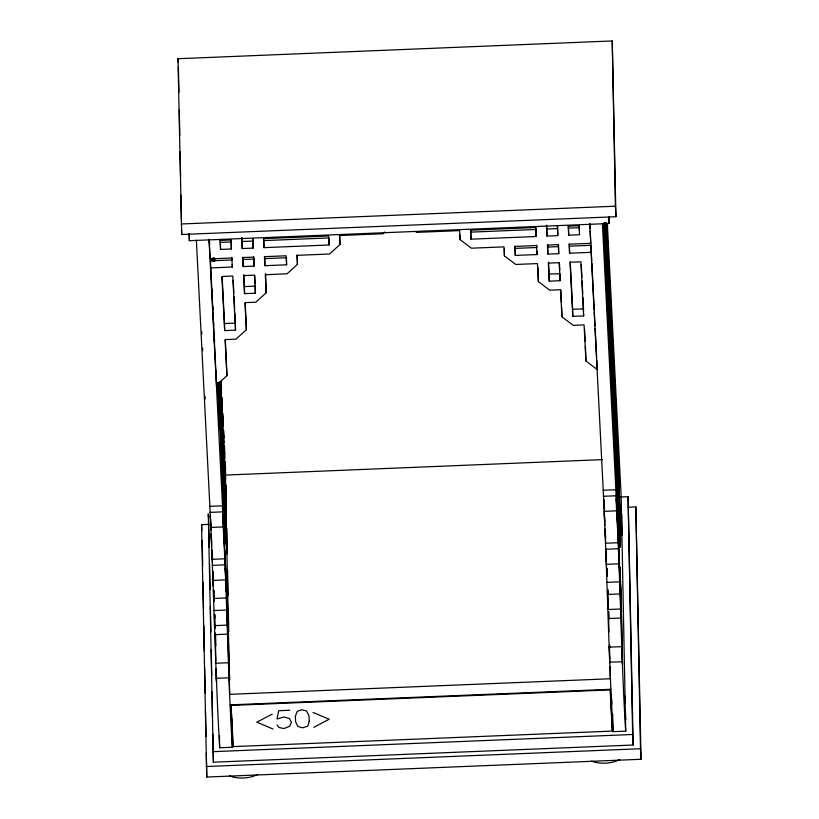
<?xml version="1.0" encoding="UTF-8"?>
<svg xmlns="http://www.w3.org/2000/svg" width="819" height="819" viewBox="0 0 819 819"><rect width="100%" height="100%" fill="white"/><g stroke="black" fill="none" stroke-linecap="round" stroke-linejoin="round"><path stroke-width="1.23" d="M265.499 273.669L266.247 292.741L255.845 302.211L244.994 302.651L246.365 329.709L235.964 339.168L225.102 339.619L226.935 375.686L216.533 385.155L210.463 260.862L232.176 259.971L232.053 257.719M297.195 255.047L297.451 264.353L287.049 273.822L265.336 274.713L266.247 292.741M339.711 235.237L339.957 244.543L329.555 254.003L296.99 255.333L297.451 264.353M384.817 232.023L382.923 233.743L339.506 235.524L339.957 244.543M313.79 727.344L329.187 719.205L313.032 712.479M272.215 714.148L256.808 722.163L272.962 729.012M177.969 58.722L612.233 40.95L615.949 216.728L181.685 234.5L177.969 58.722L178.153 62.234M181.153 223.986L615.417 206.204L612.233 40.95M189.025 233.681L189.384 240.694L609.162 223.515L609.039 217.168M416.226 232.381L459.643 230.61L460.104 239.629L471.416 248.198L503.992 246.867L504.443 255.886L515.755 264.455L537.469 263.575L538.38 281.603L549.703 290.182L560.554 289.742L561.926 316.789L573.239 325.368L584.09 324.918L585.923 360.995L597.235 369.574L596.744 359.95M231.255 241.933L231.398 248.986L220.536 249.426L220.403 242.373L231.255 241.933L231.142 239.68M252.969 241.042L253.112 248.096L242.25 248.546L242.117 241.492L252.969 241.042L252.846 238.636M328.992 239.107L329.105 244.983L263.964 247.655L263.831 240.602L328.972 237.93M535.964 229.463L536.097 236.517L470.966 239.179L470.823 232.125L535.964 229.463L535.851 227.211M557.678 228.573L557.811 235.626L546.959 236.067L546.826 229.013L557.678 228.573L557.555 226.167M568.673 235.186L568.212 226.167L579.074 225.716L579.524 234.736L568.673 235.186L568.529 228.132L579.391 227.682L579.279 225.43M253.89 259.08L254.023 266.134L243.161 266.574L243.028 259.521L253.89 259.08L253.767 256.828M264.875 265.694L264.742 258.64L286.455 257.75L286.589 264.803L264.875 265.694L264.424 256.675L286.138 255.784L286.589 264.803M536.947 251.023L537.018 254.555L515.305 255.436L515.161 248.382L536.875 247.502L536.762 245.239M558.589 246.611L558.722 253.665L547.87 254.105L547.737 247.051L558.589 246.611L558.476 244.359M591.185 246.447L591.298 252.334L569.584 253.214L569.451 246.161L591.164 245.28M210.596 267.915L232.309 267.025L232.258 264.67M255.282 287.315L255.395 293.192L244.533 293.632L244.4 286.578L255.252 286.138M549.242 281.163L549.109 274.109L559.961 273.669L560.094 280.722L549.242 281.163L548.331 263.124L559.182 262.684L560.094 280.722M235.37 323.096L235.503 330.149L224.652 330.6L224.508 323.546L235.37 323.096L234.858 313.032M583.589 313.554L583.64 315.909L572.778 316.349L572.645 309.295L583.507 308.855L582.923 297.522M225.43 475.071L602.436 459.633M231.951 719.563L232.33 747.245L219.666 747.767C215.069 667.342 213.82 586.793 209.859 506.337L222.522 505.825L209.04 239.691M607.34 223.556L621.191 496.959L625.696 731.152L613.032 731.664C608.435 651.238 607.186 570.689 603.224 490.243L615.888 489.721L602.405 223.587M209.971 512.387L222.635 511.865L222.522 505.825M603.337 496.283L616.001 495.771L615.888 489.721M620.413 497L628.071 496.683L633.179 745.014L213.39 762.192L208.282 513.861L208.456 517.373M628.173 507.217L635.841 506.91L641.031 759.274L206.767 777.047L201.576 524.682L209.244 524.365M210.544 527.456L223.208 526.934C227.334 600.327 227.672 673.873 232.33 747.245M603.91 511.353L616.574 510.831C620.7 584.234 621.037 657.77 625.696 731.152M212.162 559.316L224.826 558.793M605.528 543.222L618.191 542.7M212.275 565.366L224.938 564.844M605.64 549.262L618.304 548.74M212.848 580.425L225.512 579.913M606.214 564.332L618.877 563.81M213.759 598.464L226.423 597.942M607.125 582.36L619.799 581.848M213.994 610.554L226.658 610.042M607.36 594.461L620.024 593.939M214.568 625.624L227.232 625.102M607.933 609.52L620.597 609.008M215.028 634.643L227.692 634.121M608.394 618.54L621.058 618.017M215.571 663.257L228.245 662.735M608.947 647.153L621.611 646.641M216.144 678.327L228.818 677.804M609.52 662.223L622.184 661.701M230.18 704.862L610.882 689.281M289.803 710.257L278.706 710.708L277.027 719.01L283.681 716.994L289.394 718.498L291.39 722.215L289.783 726.228L283.937 728.562L279.023 727.507L276.996 724.958M233.026 746.621L612.284 731.091L610.196 689.905L230.938 705.435L233.026 746.621L232.381 729.575M212.858 751.678L632.647 734.489L628.071 496.683M206.234 766.523L640.489 748.75L635.841 506.91M615.417 206.204L615.949 216.728M640.489 748.75L641.031 759.274M608.814 216.503L609.162 223.515M621.519 514.117L622.041 533.015M632.647 734.489L633.179 745.014M606.541 222.645L615.519 399.989A97.881 1.423 87.7 0 1 620.413 530.251A97.881 1.423 87.7 0 1 617.608 508.671L617.352 503.716M606.51 223.413L615.55 401.842A94.185 1.362 87.7 0 1 620.249 527.18A94.185 1.362 87.7 0 1 617.557 506.418L607.565 309.091A94.175 1.362 87.7 0 1 603.9 223.106A97.87 1.423 87.7 0 0 607.596 311.148M606.265 223.597L606.684 238.943A61.579 0.891 87.7 0 0 605.978 224.109M621.867 532.207L622.03 535.278M604.32 222.604L604.576 227.692A61.579 0.891 87.7 0 0 605.917 262.838L606.121 273.915A79.689 1.157 87.7 0 1 604.125 223.044M625.02 695.894L625.317 703.46M625.368 713.994L625.521 717.065M625.542 718.089L625.634 719.829L625.46 711.015M589.844 223.638L590.089 228.552M590.212 231.009L590.837 243.315L569.123 244.195L569.584 253.214M591.298 252.334L591.727 260.749M591.84 263.155L594.205 309.695M594.328 312.203L595.024 325.982M595.157 328.491L596.631 357.545M589.741 224.109L603.224 490.243M603.992 505.528L603.675 499.262L603.982 509.07M604.381 513.052L604.821 521.826M605.2 529.35L605.65 538.124M606.224 549.406L606.469 554.422M607.186 568.427L607.309 570.884M604.176 512.827L604.811 525.368M605.006 529.125L605.64 541.666M606.019 549.18L606.459 557.954M606.469 561.854L605.978 552.231L606.459 565.499M606.644 569.103L607.012 576.32L606.899 570.27M607.698 589.844L607.923 594.359L607.831 589.516M608.609 611.67L608.896 617.311M608.107 609.111L607.585 591.379L608.107 604.033M609.745 662.94L609.203 646.068M611.875 704.32L611.701 698.689M610.37 689.096L612.254 729.913M581.275 264.803L581.91 277.395M582.104 281.163L582.739 293.745M584.531 329.064L585.155 341.503M585.411 346.478L585.923 360.995M583.64 315.909L580.896 261.793L570.044 262.234L572.778 316.349M568.417 225.87L568.529 228.132M569.338 243.908L569.451 246.161M570.219 261.476L572.645 309.295M559.418 262.838L559.776 270.055M560.79 290.059L561.414 302.365M561.66 307.279L561.926 316.789M557.329 226.003L557.811 235.626M558.722 253.665L558.271 244.646L547.409 245.086L547.87 254.105M546.642 225.409L546.826 229.013M547.624 244.799L547.737 247.051M548.495 262.08L549.109 274.109M546.406 225.245L546.959 236.067M537.878 267.342L538.38 281.603M536.097 236.517L535.646 227.498L470.505 230.159L470.966 239.179M537.018 254.555L536.558 245.536L514.844 246.427L515.305 255.436M515.049 246.13L515.161 248.382M470.71 229.873L470.823 232.125M329.105 244.983L328.644 235.964L263.503 238.636L263.964 247.655M263.718 238.339L263.831 240.602M264.629 256.378L264.742 258.64M254.709 275.317L255.129 283.732M252.621 238.472L253.112 248.096M254.023 266.134L253.562 257.115L242.711 257.555L243.161 266.574M255.395 293.192L254.474 275.153L243.622 275.593L244.533 293.632M241.933 237.879L242.117 241.492M242.915 257.268L243.028 259.521M243.786 274.56L244.4 286.578M245.229 302.979L246.365 329.709M241.707 237.715L242.25 248.546M233.2 280.313L233.845 292.895M234.029 296.673L234.664 309.254M231.398 248.986L230.938 239.967L220.076 240.407L220.536 249.426M232.309 267.025L231.849 258.005L210.135 258.896L209.142 239.22M235.503 330.149L232.76 276.044L221.908 276.484L224.652 330.6M220.291 240.121L220.403 242.373M222.154 276.986L224.508 323.546M225.348 340.028L226.935 375.686M221.161 381.47L221.55 389.138M222 398.075L222.389 405.743M222.778 413.411L223.167 421.079M223.618 430.016L224.007 437.684M224.396 445.352L224.846 454.289M225.235 461.957L225.624 469.625M214.68 258.476L214.813 261.026M220.935 381.992L221.519 393.417M221.714 397.225L222.348 409.93M222.543 413.738L223.188 426.433M223.382 430.251L224.027 442.946M224.15 445.485L224.795 458.19M224.99 461.998L225.614 474.221M226.187 485.647L226.443 490.724M214.435 257.913L214.558 260.452M220.69 381.429L225.614 478.736M225.942 485.083L226.453 495.239M225.727 490.202L226.29 502.743M213.872 258.794L213.994 261.333M220.086 381.572L221.13 410.872A61.579 0.891 87.7 0 0 220.27 405.477A61.579 0.891 87.7 0 0 219.512 383.22M226.105 510.319L226.228 512.653M217.434 384.183L217.69 389.24L217.578 383.364M209.439 240.776L209.633 244.461M211.067 272.881L211.251 276.494M211.926 289.813L212.049 292.342M212.735 305.702L212.92 309.459M213.554 321.98L213.749 325.737M214.383 338.267L214.547 341.554M215.192 354.207L215.377 358.005M216.032 370.884L216.155 373.29M228.931 657.073L229.463 667.598M228.972 659.09L229.443 668.437L229.238 655.62M231.122 704.616L231.367 709.612M231.562 713.349L232.197 725.839M229.32 677.19L229.504 680.691M231.173 719.901L230.999 714.27M201.761 331.582L201.883 334.121M202.6 348.116L202.723 350.655M205.047 396.457L205.18 399.007M196.376 240.202L209.859 506.337M210.882 526.637L210.309 515.356L210.872 530.18M211.261 534.162L211.712 542.936M212.09 550.46L212.53 559.234M213.165 571.775L213.339 576.699M211.067 533.937L211.701 546.478M211.886 550.235L212.52 562.776M212.971 571.549L213.35 579.074M213.923 590.468L214.158 594.983M212.797 571.938L213.35 582.77M214.158 598.771L213.984 595.393L214.097 601.433M213.339 586.404L212.684 571.959M214.558 614.25L214.906 628.593L214.363 614.741M208.64 520.874L209.255 547.399M178.388 66.902L178.952 92.127M201.576 524.682L201.873 530.528M616.001 495.771L616.574 510.831M222.635 511.865L223.208 526.934M621.662 516.154L621.672 517.178M612.694 714.076L613.032 731.664M609.705 645.177L609.756 647.645M610.114 666.502L610.35 678.756L229.648 694.338L225.307 468.345M609.49 646.242L609.735 658.875M608.548 611.947L608.937 632.166M607.145 568.406L607.237 573.249M583.507 308.855L583.548 311.2M579.391 227.682L579.432 230.037M504.309 248.833L504.443 255.886M460.012 234.92L460.104 239.629M230.876 704.596L231.019 712.243M225.962 485.585L226.443 510.565M226.791 528.47L227.283 553.9M227.6 570.433L228.091 595.863M228.409 612.387L228.767 631.459M229.607 674.969L229.709 679.893M225.164 465.335L225.297 472.389M213.657 258.343L213.708 260.698M214.414 339.015L214.465 341.369M219.431 735.513L219.666 747.767M215.592 634.541L215.806 645.915M216.247 668.662L216.492 681.295L215.96 668.488M214.926 614.639L214.987 618.263M215.274 633.097L215.817 660.902M209.582 564.015L210.073 589.588M210.391 606.214L210.882 631.787M211.23 649.682L211.722 675.255M212.039 691.871L212.53 717.444M212.848 734.07L213.39 762.192M202.211 540.294L202.702 565.755M203.02 582.299L203.532 609.029M203.849 625.573L204.34 651.033M204.658 667.577L205.149 693.038M205.487 710.851L205.978 736.312M206.296 752.856L206.767 777.047M189.261 234.347L189.384 240.694M179.289 109.92L179.781 135.35M180.098 151.873L180.589 177.303M180.927 195.096L181.419 220.516M181.593 229.422L181.685 234.5M619.686 759.51A21.734 12.09 -2.9 0 1 591.502 761.076M257.801 774.324A21.734 12.09 -2.9 0 1 229.617 775.89M604.637 223.607A50.706 0.737 87.7 0 0 605.108 238.175A50.706 0.737 87.7 0 0 605.026 223.075M605.722 223.044A50.706 0.737 87.7 0 1 607.319 257.483A50.706 0.737 87.7 0 1 605.466 223.003M605.292 222.87A61.579 0.891 87.7 0 0 607.463 264.588A61.579 0.891 87.7 0 0 608.077 296.826A61.579 0.891 87.7 0 0 605.64 248.73A61.579 0.891 87.7 0 0 605.251 223.771M213.278 257.862A50.706 0.737 87.7 0 1 213.37 260.053M213.114 260.022A50.706 0.737 87.7 0 1 213.022 258.282M218.171 382.555A50.706 0.737 87.7 0 1 219.717 416.134A50.706 0.737 87.7 0 1 217.915 382.76M218.898 382.708A61.579 0.891 87.7 0 0 219.584 409.131A61.579 0.891 87.7 0 0 218.345 382.248M212.336 258.999A61.579 0.891 87.7 0 1 212.346 260.739M212.95 260.667A61.579 0.891 87.7 0 1 212.827 258.241M211.814 260.841A61.579 0.891 87.7 0 1 211.742 258.876M211.537 260.585A79.689 1.157 87.7 0 1 211.456 258.415M309.244 721.293L307.79 726.105L302.805 727.794L297.932 726.514L295.618 721.846L295.331 716.226L297.348 711.301L301.842 709.756L306.449 710.923L308.958 715.673L309.244 721.293M609.346 284.469L606.91 236.374L607.186 250.481A61.579 0.891 87.7 0 1 608.763 293.182A61.579 0.891 87.7 0 1 609.623 298.577L609.346 284.469M611.332 323.546L609.807 293.489L610.032 305.077A61.579 0.891 87.7 0 1 611.558 335.145L611.332 323.546M614.219 380.661L611.783 332.565L612.059 346.672A61.579 0.891 87.7 0 1 613.636 389.373A61.579 0.891 87.7 0 1 614.496 394.768L614.219 380.661M615.438 404.719L614.68 389.68L614.905 401.279A61.579 0.891 87.7 0 1 616.431 431.337L616.226 420.905A79.689 1.157 87.7 0 0 615.438 404.719M619.103 494.543L618.273 478.02A61.579 0.891 87.7 0 0 616.932 442.874L616.717 431.797A79.689 1.157 87.7 0 1 619.103 494.543M619.369 503.378L618.58 487.817A61.579 0.891 87.7 0 1 618.959 507.975L619.748 523.536A79.689 1.157 87.7 0 0 619.369 503.378M619.727 526.781L618.888 510.268A61.579 0.891 87.7 0 1 618.099 503.337L618.314 514.404A79.689 1.157 87.7 0 0 619.727 526.781M608.169 316.021L607.401 300.993A79.689 1.157 87.7 0 1 606.623 284.807L606.418 274.375A61.579 0.891 87.7 0 0 607.944 304.433L608.169 316.021M611.056 373.147L608.353 310.933A61.579 0.891 87.7 0 0 609.213 316.329A61.579 0.891 87.7 0 0 610.79 359.039L611.056 373.147M613.042 412.223L611.291 370.567A61.579 0.891 87.7 0 0 612.817 400.634L613.042 412.223M615.929 469.338L613.226 407.135A61.579 0.891 87.7 0 0 614.086 412.53A61.579 0.891 87.7 0 0 615.663 455.231L615.929 469.338M617.147 493.386L616.164 466.769A61.579 0.891 87.7 0 0 617.69 496.826L617.884 507.258A79.689 1.157 87.7 0 1 617.147 493.386M619.328 557.667L616.349 498.74L619.451 563.707L619.328 557.667M621.16 593.734L619.788 566.676L621.508 611.875L621.16 593.734M619.563 569.758L618.652 551.719L619.676 575.798L619.563 569.758M620.474 587.796L620.024 578.777L620.597 593.836L620.474 587.796M620.71 599.887L620.249 590.868L620.945 611.977L620.71 599.887M621.621 617.925L621.171 608.906L622.522 664.68L621.621 617.925M222.072 420.812L221.314 405.784L221.54 417.373A61.579 0.891 87.7 0 1 223.055 447.44L222.86 437.008A79.689 1.157 87.7 0 0 222.072 420.812M225.737 510.636L224.897 494.123A61.579 0.891 87.7 0 0 223.567 458.968L223.352 447.901A79.689 1.157 87.7 0 1 225.737 510.636M225.993 519.481L225.205 503.92A61.579 0.891 87.7 0 1 225.594 524.078L226.382 539.629A79.689 1.157 87.7 0 0 225.993 519.481M226.361 542.884L225.522 526.371A61.579 0.891 87.7 0 1 224.734 519.43L224.938 530.507A79.689 1.157 87.7 0 0 226.361 542.884M219.666 428.327L217.926 386.67A61.579 0.891 87.7 0 0 219.451 416.728L219.666 428.327M222.563 485.442L219.861 423.239A61.579 0.891 87.7 0 0 220.71 428.634A61.579 0.891 87.7 0 0 222.297 471.334L222.563 485.442M223.782 509.49L222.799 482.862A61.579 0.891 87.7 0 0 224.324 512.929L224.519 523.361A79.689 1.157 87.7 0 1 223.782 509.49M225.962 573.761L222.973 514.844L226.075 579.811L225.962 573.761M227.784 609.838L226.423 582.78L228.143 627.978L227.784 609.838M226.198 585.851L225.276 567.813L226.31 591.902L226.198 585.851M227.109 603.89L226.648 594.87L227.221 609.94L227.109 603.89M227.344 615.98L226.883 606.961L227.569 628.071L227.344 615.98M228.255 634.019L227.795 624.999L229.156 680.773L228.255 634.019M213.646 592.424L213.524 590.018L213.646 592.424M613.083 400.03A50.706 0.737 87.7 0 0 610.657 352.027A50.706 0.737 87.7 0 0 613.083 400.03M609.367 302.191A50.706 0.737 87.7 0 0 609.981 334.377A50.706 0.737 87.7 0 0 609.367 302.191M612.192 353.685A50.706 0.737 87.7 0 0 609.756 305.671A50.706 0.737 87.7 0 0 612.192 353.685M613.482 403.521A50.706 0.737 87.7 0 0 612.868 371.335A50.706 0.737 87.7 0 0 613.482 403.521M617.741 467.536A50.706 0.737 87.7 0 0 618.355 499.713A50.706 0.737 87.7 0 0 617.741 467.536M615.53 448.228A50.706 0.737 87.7 0 0 617.956 496.232A50.706 0.737 87.7 0 0 615.53 448.228M614.24 398.392A50.706 0.737 87.7 0 0 614.854 430.569A50.706 0.737 87.7 0 0 614.24 398.392M617.065 449.877A50.706 0.737 87.7 0 0 614.639 401.873A50.706 0.737 87.7 0 0 617.065 449.877M617.823 489.23A61.579 0.891 87.7 0 0 615.386 441.124A61.579 0.891 87.7 0 0 614.772 408.876A61.579 0.891 87.7 0 0 617.209 456.982A61.579 0.891 87.7 0 0 617.823 489.23M609.899 312.684A61.579 0.891 87.7 0 0 612.336 360.78A61.579 0.891 87.7 0 0 612.95 393.028A61.579 0.891 87.7 0 0 610.513 344.932A61.579 0.891 87.7 0 0 609.899 312.684M607.995 275.133A50.706 0.737 87.7 0 0 608.609 307.32A50.706 0.737 87.7 0 0 607.995 275.133M605.784 255.835A50.706 0.737 87.7 0 0 608.21 303.839A50.706 0.737 87.7 0 0 605.784 255.835M222.154 464.322A50.706 0.737 87.7 0 0 224.59 512.336A50.706 0.737 87.7 0 0 222.154 464.322M220.864 414.486A50.706 0.737 87.7 0 0 221.488 446.672A50.706 0.737 87.7 0 0 220.864 414.486M223.7 465.98A50.706 0.737 87.7 0 0 221.263 417.977A50.706 0.737 87.7 0 0 223.7 465.98M224.99 515.816A50.706 0.737 87.7 0 0 224.365 483.63A50.706 0.737 87.7 0 0 224.99 515.816M220.116 419.615A50.706 0.737 87.7 0 0 219.492 387.438A50.706 0.737 87.7 0 0 220.116 419.615M224.457 505.323A61.579 0.891 87.7 0 0 222.021 457.227A61.579 0.891 87.7 0 0 221.396 424.979A61.579 0.891 87.7 0 0 223.833 473.075A61.579 0.891 87.7 0 0 224.457 505.323"/></g></svg>
